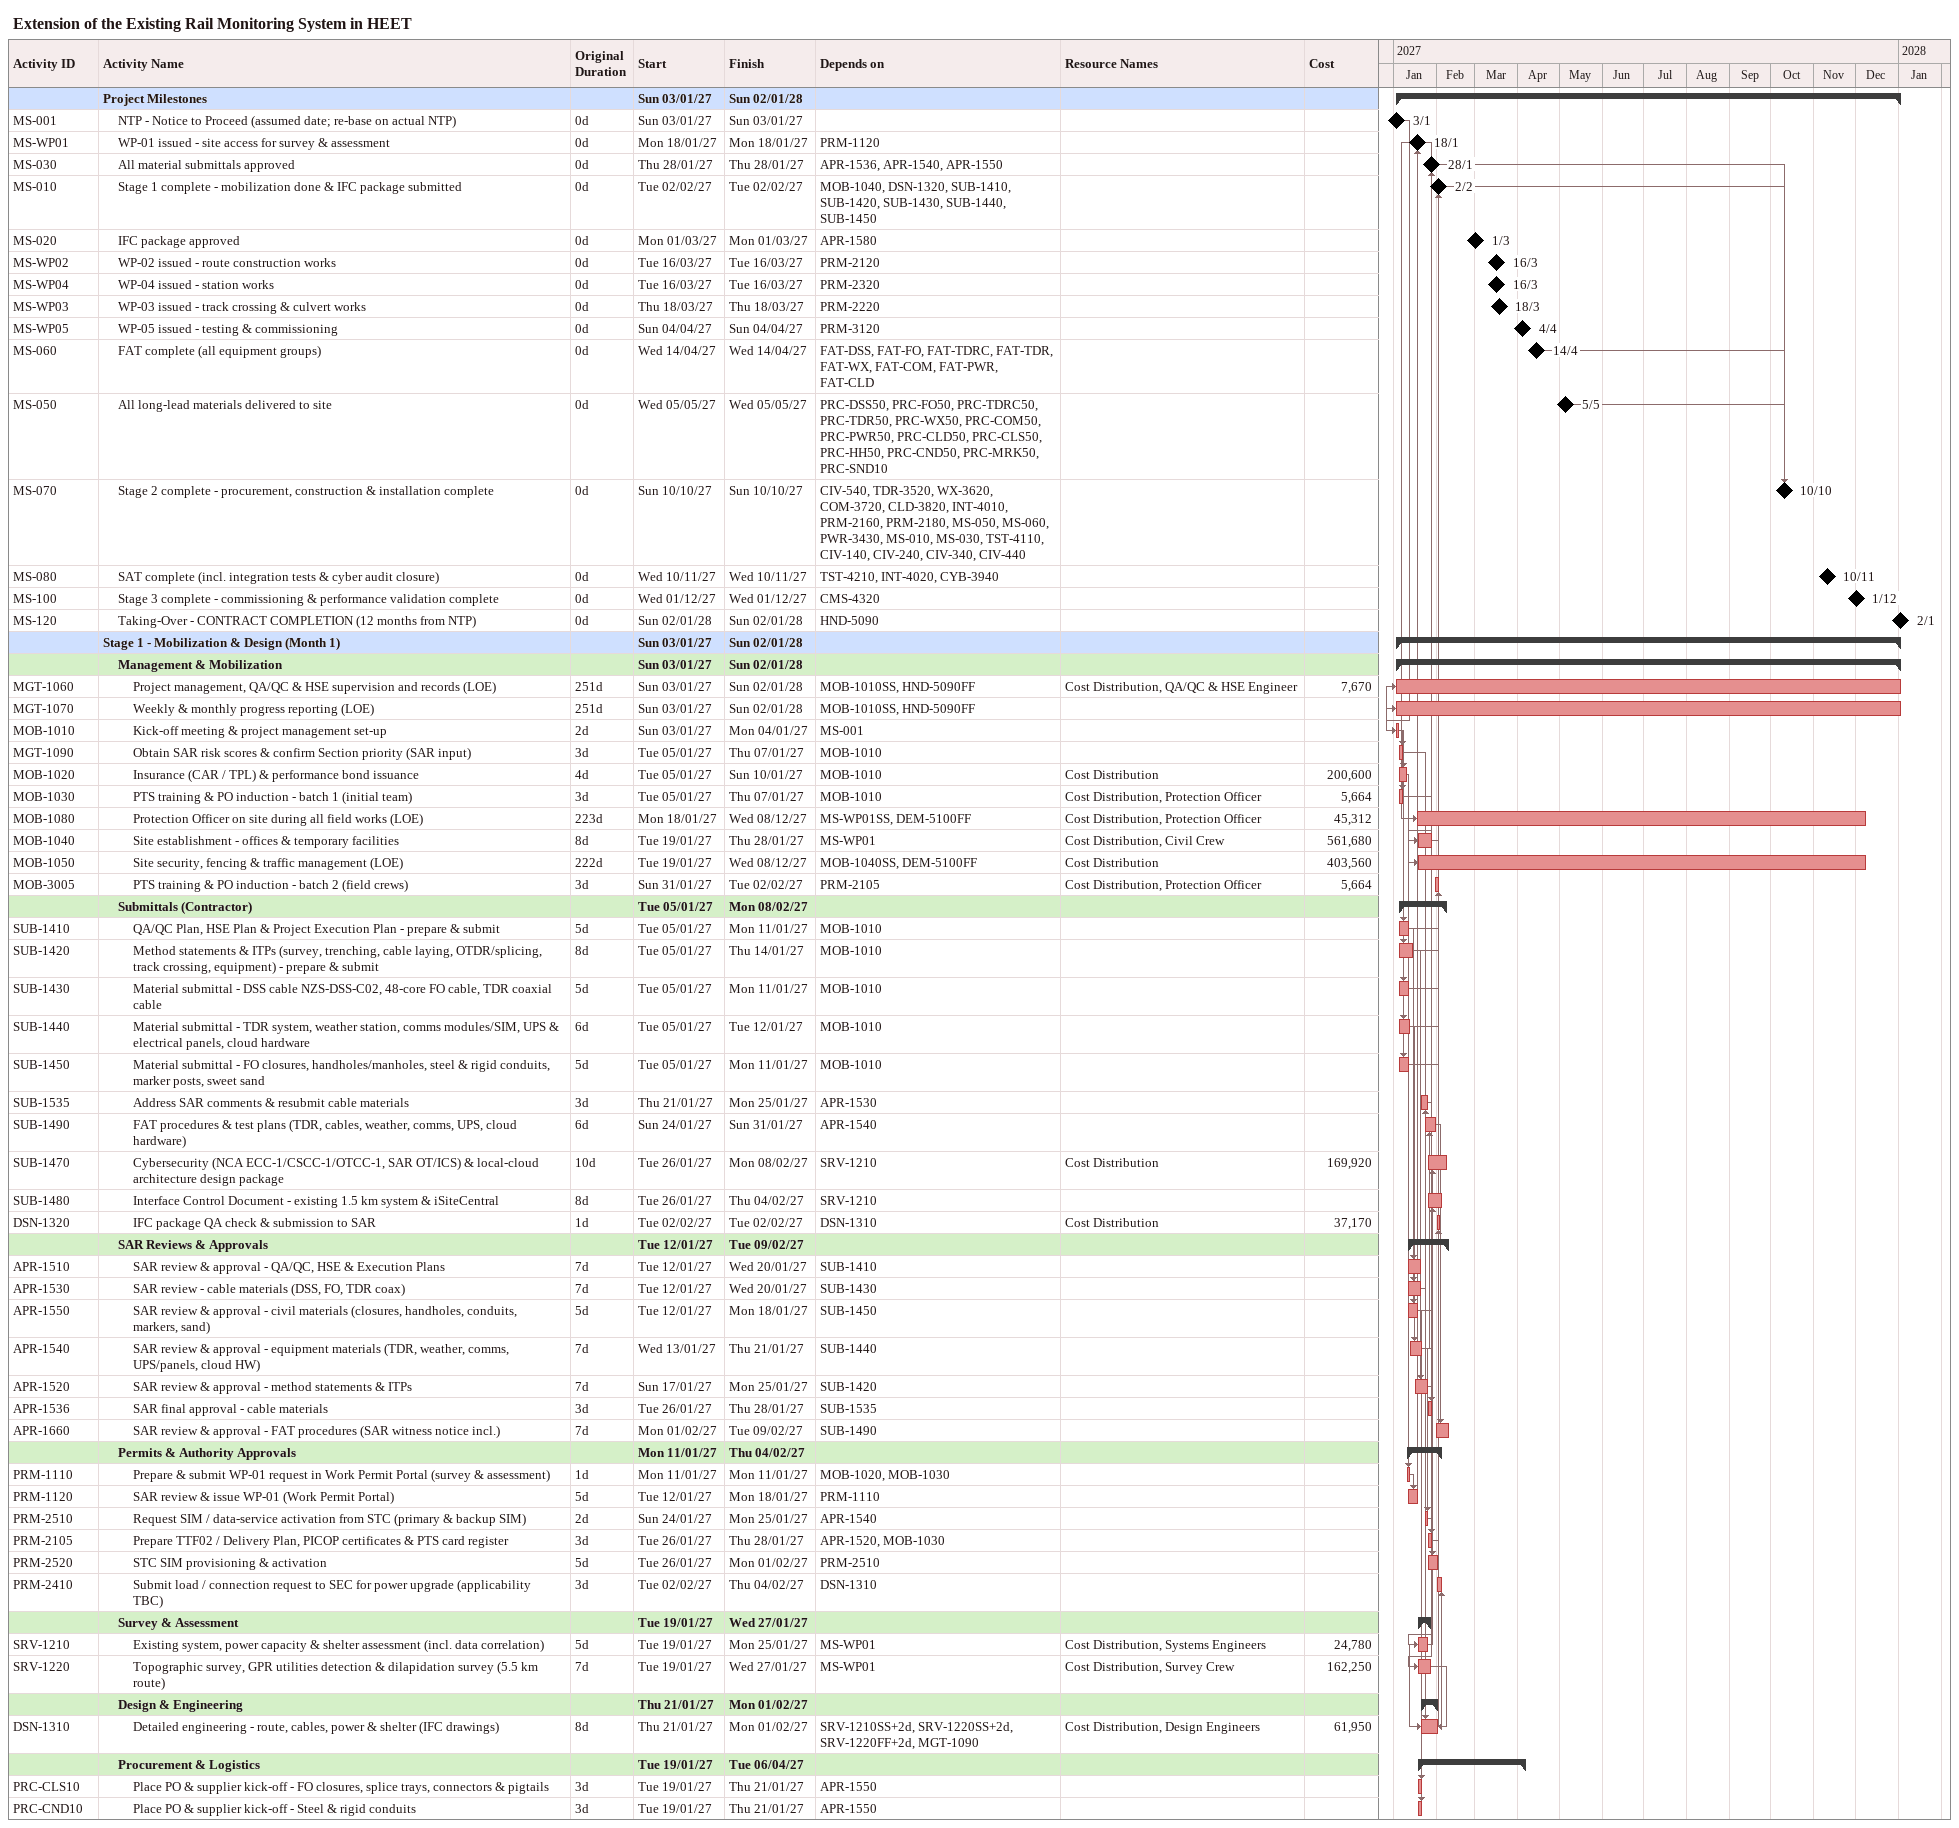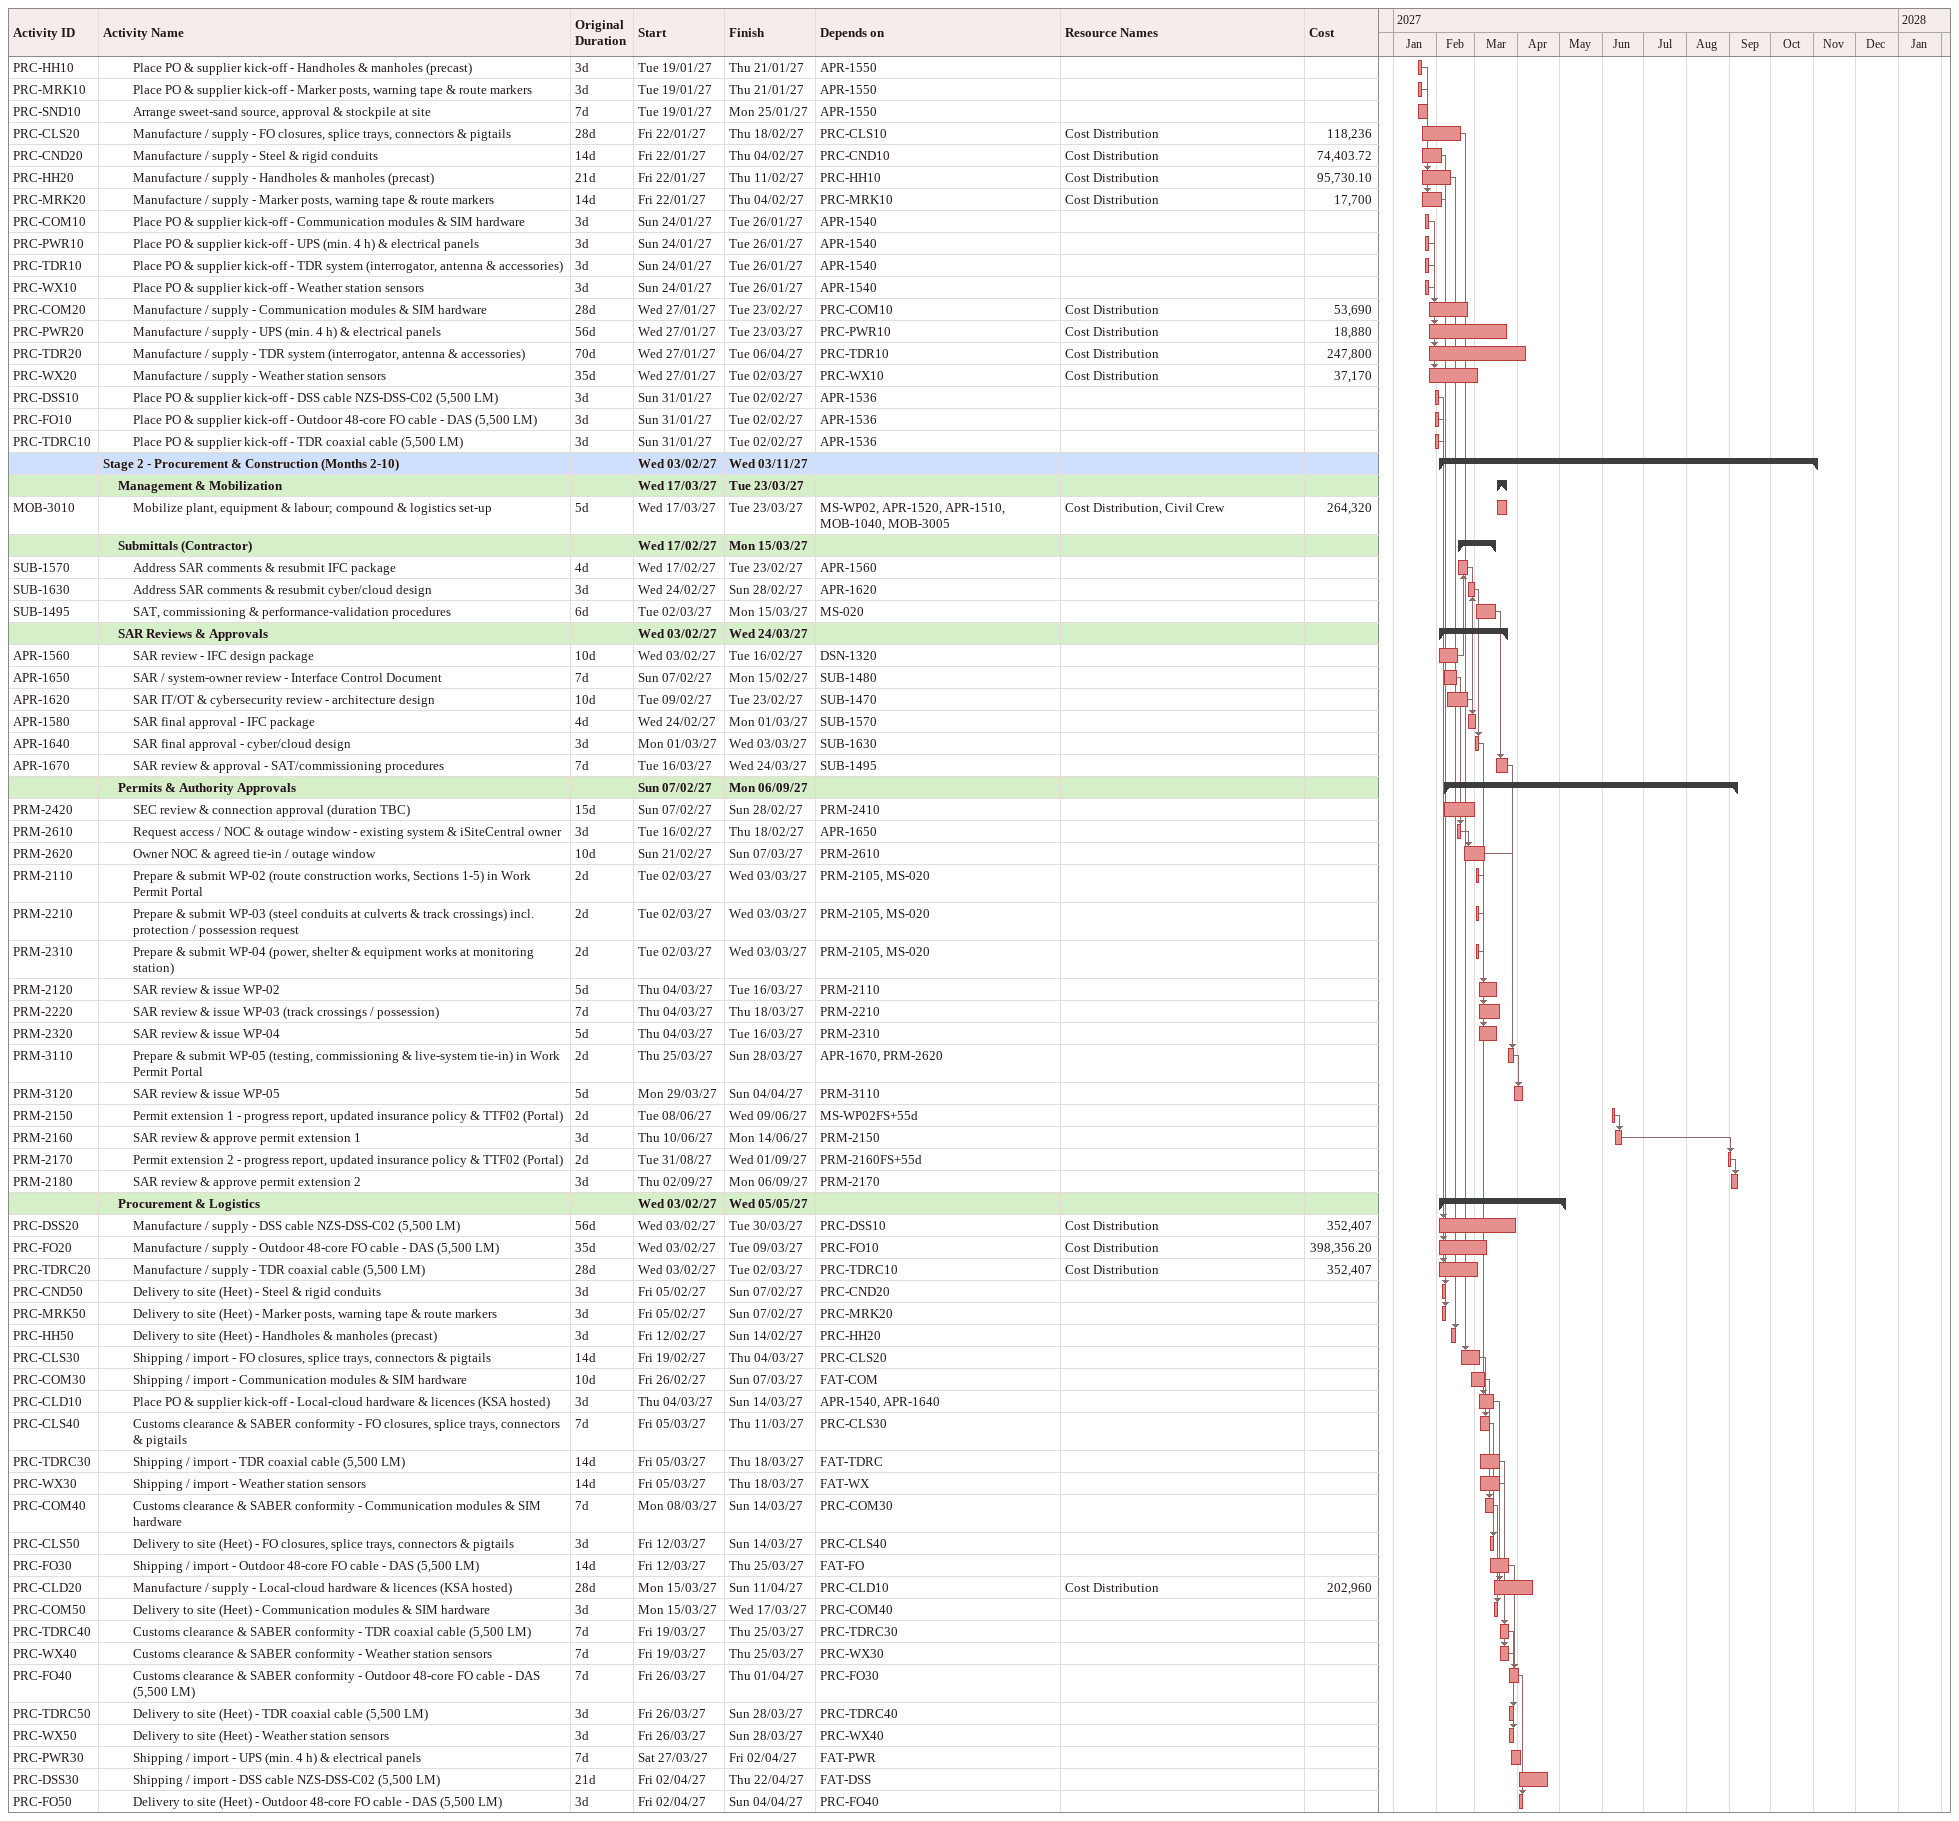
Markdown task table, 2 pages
Extension of the Existing Rail Monitoring System in HEET

| ID | Level | Task | Original duration | Start | Finish | Predecessors | Resources | Cost |
|---|---|---|---|---|---|---|---|---|
|  | 1 | **Project Milestones** |  | 2027-01-03 | 2028-01-02 |  |  |  |
| MS-001 | 2 | NTP - Notice to Proceed (assumed date; re-base on actual NTP) | 0d | 2027-01-03 | 2027-01-03 |  |  |  |
| MS-WP01 | 2 | WP-01 issued - site access for survey & assessment | 0d | 2027-01-18 | 2027-01-18 | PRM-1120 |  |  |
| MS-030 | 2 | All material submittals approved | 0d | 2027-01-28 | 2027-01-28 | APR-1536, APR-1540, APR-1550 |  |  |
| MS-010 | 2 | Stage 1 complete - mobilization done & IFC package submitted | 0d | 2027-02-02 | 2027-02-02 | MOB-1040, DSN-1320, SUB-1410, SUB-1420, SUB-1430, SUB-1440, SUB-1450 |  |  |
| MS-020 | 2 | IFC package approved | 0d | 2027-03-01 | 2027-03-01 | APR-1580 |  |  |
| MS-WP02 | 2 | WP-02 issued - route construction works | 0d | 2027-03-16 | 2027-03-16 | PRM-2120 |  |  |
| MS-WP04 | 2 | WP-04 issued - station works | 0d | 2027-03-16 | 2027-03-16 | PRM-2320 |  |  |
| MS-WP03 | 2 | WP-03 issued - track crossing & culvert works | 0d | 2027-03-18 | 2027-03-18 | PRM-2220 |  |  |
| MS-WP05 | 2 | WP-05 issued - testing & commissioning | 0d | 2027-04-04 | 2027-04-04 | PRM-3120 |  |  |
| MS-060 | 2 | FAT complete (all equipment groups) | 0d | 2027-04-14 | 2027-04-14 | FAT-DSS, FAT-FO, FAT-TDRC, FAT-TDR, FAT-WX, FAT-COM, FAT-PWR, FAT-CLD |  |  |
| MS-050 | 2 | All long-lead materials delivered to site | 0d | 2027-05-05 | 2027-05-05 | PRC-DSS50, PRC-FO50, PRC-TDRC50, PRC-TDR50, PRC-WX50, PRC-COM50, PRC-PWR50, PRC-CLD50, PRC-CLS50, PRC-HH50, PRC-CND50, PRC-MRK50, PRC-SND10 |  |  |
| MS-070 | 2 | Stage 2 complete - procurement, construction & installation complete | 0d | 2027-10-10 | 2027-10-10 | CIV-540, TDR-3520, WX-3620, COM-3720, CLD-3820, INT-4010, PRM-2160, PRM-2180, MS-050, MS-060, PWR-3430, MS-010, MS-030, TST-4110, CIV-140, CIV-240, CIV-340, CIV-440 |  |  |
| MS-080 | 2 | SAT complete (incl. integration tests & cyber audit closure) | 0d | 2027-11-10 | 2027-11-10 | TST-4210, INT-4020, CYB-3940 |  |  |
| MS-100 | 2 | Stage 3 complete - commissioning & performance validation complete | 0d | 2027-12-01 | 2027-12-01 | CMS-4320 |  |  |
| MS-120 | 2 | Taking-Over - CONTRACT COMPLETION (12 months from NTP) | 0d | 2028-01-02 | 2028-01-02 | HND-5090 |  |  |
|  | 1 | **Stage 1 - Mobilization & Design (Month 1)** |  | 2027-01-03 | 2028-01-02 |  |  |  |
|  | 2 | **Management & Mobilization** |  | 2027-01-03 | 2028-01-02 |  |  |  |
| MGT-1060 | 3 | Project management, QA/QC & HSE supervision and records (LOE) | 251d | 2027-01-03 | 2028-01-02 | MOB-1010SS, HND-5090FF | Cost Distribution, QA/QC & HSE Engineer | 7670 |
| MGT-1070 | 3 | Weekly & monthly progress reporting (LOE) | 251d | 2027-01-03 | 2028-01-02 | MOB-1010SS, HND-5090FF |  |  |
| MOB-1010 | 3 | Kick-off meeting & project management set-up | 2d | 2027-01-03 | 2027-01-04 | MS-001 |  |  |
| MGT-1090 | 3 | Obtain SAR risk scores & confirm Section priority (SAR input) | 3d | 2027-01-05 | 2027-01-07 | MOB-1010 |  |  |
| MOB-1020 | 3 | Insurance (CAR / TPL) & performance bond issuance | 4d | 2027-01-05 | 2027-01-10 | MOB-1010 | Cost Distribution | 200600 |
| MOB-1030 | 3 | PTS training & PO induction - batch 1 (initial team) | 3d | 2027-01-05 | 2027-01-07 | MOB-1010 | Cost Distribution, Protection Officer | 5664 |
| MOB-1080 | 3 | Protection Officer on site during all field works (LOE) | 223d | 2027-01-18 | 2027-12-08 | MS-WP01SS, DEM-5100FF | Cost Distribution, Protection Officer | 45312 |
| MOB-1040 | 3 | Site establishment - offices & temporary facilities | 8d | 2027-01-19 | 2027-01-28 | MS-WP01 | Cost Distribution, Civil Crew | 561680 |
| MOB-1050 | 3 | Site security, fencing & traffic management (LOE) | 222d | 2027-01-19 | 2027-12-08 | MOB-1040SS, DEM-5100FF | Cost Distribution | 403560 |
| MOB-3005 | 3 | PTS training & PO induction - batch 2 (field crews) | 3d | 2027-01-31 | 2027-02-02 | PRM-2105 | Cost Distribution, Protection Officer | 5664 |
|  | 2 | **Submittals (Contractor)** |  | 2027-01-05 | 2027-02-08 |  |  |  |
| SUB-1410 | 3 | QA/QC Plan, HSE Plan & Project Execution Plan - prepare & submit | 5d | 2027-01-05 | 2027-01-11 | MOB-1010 |  |  |
| SUB-1420 | 3 | Method statements & ITPs (survey, trenching, cable laying, OTDR/splicing, track crossing, equipment) - prepare & submit | 8d | 2027-01-05 | 2027-01-14 | MOB-1010 |  |  |
| SUB-1430 | 3 | Material submittal - DSS cable NZS-DSS-C02, 48-core FO cable, TDR coaxial cable | 5d | 2027-01-05 | 2027-01-11 | MOB-1010 |  |  |
| SUB-1440 | 3 | Material submittal - TDR system, weather station, comms modules/SIM, UPS & electrical panels, cloud hardware | 6d | 2027-01-05 | 2027-01-12 | MOB-1010 |  |  |
| SUB-1450 | 3 | Material submittal - FO closures, handholes/manholes, steel & rigid conduits, marker posts, sweet sand | 5d | 2027-01-05 | 2027-01-11 | MOB-1010 |  |  |
| SUB-1535 | 3 | Address SAR comments & resubmit cable materials | 3d | 2027-01-21 | 2027-01-25 | APR-1530 |  |  |
| SUB-1490 | 3 | FAT procedures & test plans (TDR, cables, weather, comms, UPS, cloud hardware) | 6d | 2027-01-24 | 2027-01-31 | APR-1540 |  |  |
| SUB-1470 | 3 | Cybersecurity (NCA ECC-1/CSCC-1/OTCC-1, SAR OT/ICS) & local-cloud architecture design package | 10d | 2027-01-26 | 2027-02-08 | SRV-1210 | Cost Distribution | 169920 |
| SUB-1480 | 3 | Interface Control Document - existing 1.5 km system & iSiteCentral | 8d | 2027-01-26 | 2027-02-04 | SRV-1210 |  |  |
| DSN-1320 | 3 | IFC package QA check & submission to SAR | 1d | 2027-02-02 | 2027-02-02 | DSN-1310 | Cost Distribution | 37170 |
|  | 2 | **SAR Reviews & Approvals** |  | 2027-01-12 | 2027-02-09 |  |  |  |
| APR-1510 | 3 | SAR review & approval - QA/QC, HSE & Execution Plans | 7d | 2027-01-12 | 2027-01-20 | SUB-1410 |  |  |
| APR-1530 | 3 | SAR review - cable materials (DSS, FO, TDR coax) | 7d | 2027-01-12 | 2027-01-20 | SUB-1430 |  |  |
| APR-1550 | 3 | SAR review & approval - civil materials (closures, handholes, conduits, markers, sand) | 5d | 2027-01-12 | 2027-01-18 | SUB-1450 |  |  |
| APR-1540 | 3 | SAR review & approval - equipment materials (TDR, weather, comms, UPS/panels, cloud HW) | 7d | 2027-01-13 | 2027-01-21 | SUB-1440 |  |  |
| APR-1520 | 3 | SAR review & approval - method statements & ITPs | 7d | 2027-01-17 | 2027-01-25 | SUB-1420 |  |  |
| APR-1536 | 3 | SAR final approval - cable materials | 3d | 2027-01-26 | 2027-01-28 | SUB-1535 |  |  |
| APR-1660 | 3 | SAR review & approval - FAT procedures (SAR witness notice incl.) | 7d | 2027-02-01 | 2027-02-09 | SUB-1490 |  |  |
|  | 2 | **Permits & Authority Approvals** |  | 2027-01-11 | 2027-02-04 |  |  |  |
| PRM-1110 | 3 | Prepare & submit WP-01 request in Work Permit Portal (survey & assessment) | 1d | 2027-01-11 | 2027-01-11 | MOB-1020, MOB-1030 |  |  |
| PRM-1120 | 3 | SAR review & issue WP-01 (Work Permit Portal) | 5d | 2027-01-12 | 2027-01-18 | PRM-1110 |  |  |
| PRM-2510 | 3 | Request SIM / data-service activation from STC (primary & backup SIM) | 2d | 2027-01-24 | 2027-01-25 | APR-1540 |  |  |
| PRM-2105 | 3 | Prepare TTF02 / Delivery Plan, PICOP certificates & PTS card register | 3d | 2027-01-26 | 2027-01-28 | APR-1520, MOB-1030 |  |  |
| PRM-2520 | 3 | STC SIM provisioning & activation | 5d | 2027-01-26 | 2027-02-01 | PRM-2510 |  |  |
| PRM-2410 | 3 | Submit load / connection request to SEC for power upgrade (applicability TBC) | 3d | 2027-02-02 | 2027-02-04 | DSN-1310 |  |  |
|  | 2 | **Survey & Assessment** |  | 2027-01-19 | 2027-01-27 |  |  |  |
| SRV-1210 | 3 | Existing system, power capacity & shelter assessment (incl. data correlation) | 5d | 2027-01-19 | 2027-01-25 | MS-WP01 | Cost Distribution, Systems Engineers | 24780 |
| SRV-1220 | 3 | Topographic survey, GPR utilities detection & dilapidation survey (5.5 km route) | 7d | 2027-01-19 | 2027-01-27 | MS-WP01 | Cost Distribution, Survey Crew | 162250 |
|  | 2 | **Design & Engineering** |  | 2027-01-21 | 2027-02-01 |  |  |  |
| DSN-1310 | 3 | Detailed engineering - route, cables, power & shelter (IFC drawings) | 8d | 2027-01-21 | 2027-02-01 | SRV-1210SS+2d, SRV-1220SS+2d, SRV-1220FF+2d, MGT-1090 | Cost Distribution, Design Engineers | 61950 |
|  | 2 | **Procurement & Logistics** |  | 2027-01-19 | 2027-04-06 |  |  |  |
| PRC-CLS10 | 3 | Place PO & supplier kick-off - FO closures, splice trays, connectors & pigtails | 3d | 2027-01-19 | 2027-01-21 | APR-1550 |  |  |
| PRC-CND10 | 3 | Place PO & supplier kick-off - Steel & rigid conduits | 3d | 2027-01-19 | 2027-01-21 | APR-1550 |  |  |
| PRC-HH10 | 3 | Place PO & supplier kick-off - Handholes & manholes (precast) | 3d | 2027-01-19 | 2027-01-21 | APR-1550 |  |  |
| PRC-MRK10 | 3 | Place PO & supplier kick-off - Marker posts, warning tape & route markers | 3d | 2027-01-19 | 2027-01-21 | APR-1550 |  |  |
| PRC-SND10 | 3 | Arrange sweet-sand source, approval & stockpile at site | 7d | 2027-01-19 | 2027-01-25 | APR-1550 |  |  |
| PRC-CLS20 | 3 | Manufacture / supply - FO closures, splice trays, connectors & pigtails | 28d | 2027-01-22 | 2027-02-18 | PRC-CLS10 | Cost Distribution | 118236 |
| PRC-CND20 | 3 | Manufacture / supply - Steel & rigid conduits | 14d | 2027-01-22 | 2027-02-04 | PRC-CND10 | Cost Distribution | 74403.72 |
| PRC-HH20 | 3 | Manufacture / supply - Handholes & manholes (precast) | 21d | 2027-01-22 | 2027-02-11 | PRC-HH10 | Cost Distribution | 95730.10 |
| PRC-MRK20 | 3 | Manufacture / supply - Marker posts, warning tape & route markers | 14d | 2027-01-22 | 2027-02-04 | PRC-MRK10 | Cost Distribution | 17700 |
| PRC-COM10 | 3 | Place PO & supplier kick-off - Communication modules & SIM hardware | 3d | 2027-01-24 | 2027-01-26 | APR-1540 |  |  |
| PRC-PWR10 | 3 | Place PO & supplier kick-off - UPS (min. 4 h) & electrical panels | 3d | 2027-01-24 | 2027-01-26 | APR-1540 |  |  |
| PRC-TDR10 | 3 | Place PO & supplier kick-off - TDR system (interrogator, antenna & accessories) | 3d | 2027-01-24 | 2027-01-26 | APR-1540 |  |  |
| PRC-WX10 | 3 | Place PO & supplier kick-off - Weather station sensors | 3d | 2027-01-24 | 2027-01-26 | APR-1540 |  |  |
| PRC-COM20 | 3 | Manufacture / supply - Communication modules & SIM hardware | 28d | 2027-01-27 | 2027-02-23 | PRC-COM10 | Cost Distribution | 53690 |
| PRC-PWR20 | 3 | Manufacture / supply - UPS (min. 4 h) & electrical panels | 56d | 2027-01-27 | 2027-03-23 | PRC-PWR10 | Cost Distribution | 18880 |
| PRC-TDR20 | 3 | Manufacture / supply - TDR system (interrogator, antenna & accessories) | 70d | 2027-01-27 | 2027-04-06 | PRC-TDR10 | Cost Distribution | 247800 |
| PRC-WX20 | 3 | Manufacture / supply - Weather station sensors | 35d | 2027-01-27 | 2027-03-02 | PRC-WX10 | Cost Distribution | 37170 |
| PRC-DSS10 | 3 | Place PO & supplier kick-off - DSS cable NZS-DSS-C02 (5,500 LM) | 3d | 2027-01-31 | 2027-02-02 | APR-1536 |  |  |
| PRC-FO10 | 3 | Place PO & supplier kick-off - Outdoor 48-core FO cable - DAS (5,500 LM) | 3d | 2027-01-31 | 2027-02-02 | APR-1536 |  |  |
| PRC-TDRC10 | 3 | Place PO & supplier kick-off - TDR coaxial cable (5,500 LM) | 3d | 2027-01-31 | 2027-02-02 | APR-1536 |  |  |
|  | 1 | **Stage 2 - Procurement & Construction (Months 2-10)** |  | 2027-02-03 | 2027-11-03 |  |  |  |
|  | 2 | **Management & Mobilization** |  | 2027-03-17 | 2027-03-23 |  |  |  |
| MOB-3010 | 3 | Mobilize plant, equipment & labour; compound & logistics set-up | 5d | 2027-03-17 | 2027-03-23 | MS-WP02, APR-1520, APR-1510, MOB-1040, MOB-3005 | Cost Distribution, Civil Crew | 264320 |
|  | 2 | **Submittals (Contractor)** |  | 2027-02-17 | 2027-03-15 |  |  |  |
| SUB-1570 | 3 | Address SAR comments & resubmit IFC package | 4d | 2027-02-17 | 2027-02-23 | APR-1560 |  |  |
| SUB-1630 | 3 | Address SAR comments & resubmit cyber/cloud design | 3d | 2027-02-24 | 2027-02-28 | APR-1620 |  |  |
| SUB-1495 | 3 | SAT, commissioning & performance-validation procedures | 6d | 2027-03-02 | 2027-03-15 | MS-020 |  |  |
|  | 2 | **SAR Reviews & Approvals** |  | 2027-02-03 | 2027-03-24 |  |  |  |
| APR-1560 | 3 | SAR review - IFC design package | 10d | 2027-02-03 | 2027-02-16 | DSN-1320 |  |  |
| APR-1650 | 3 | SAR / system-owner review - Interface Control Document | 7d | 2027-02-07 | 2027-02-15 | SUB-1480 |  |  |
| APR-1620 | 3 | SAR IT/OT & cybersecurity review - architecture design | 10d | 2027-02-09 | 2027-02-23 | SUB-1470 |  |  |
| APR-1580 | 3 | SAR final approval - IFC package | 4d | 2027-02-24 | 2027-03-01 | SUB-1570 |  |  |
| APR-1640 | 3 | SAR final approval - cyber/cloud design | 3d | 2027-03-01 | 2027-03-03 | SUB-1630 |  |  |
| APR-1670 | 3 | SAR review & approval - SAT/commissioning procedures | 7d | 2027-03-16 | 2027-03-24 | SUB-1495 |  |  |
|  | 2 | **Permits & Authority Approvals** |  | 2027-02-07 | 2027-09-06 |  |  |  |
| PRM-2420 | 3 | SEC review & connection approval (duration TBC) | 15d | 2027-02-07 | 2027-02-28 | PRM-2410 |  |  |
| PRM-2610 | 3 | Request access / NOC & outage window - existing system & iSiteCentral owner | 3d | 2027-02-16 | 2027-02-18 | APR-1650 |  |  |
| PRM-2620 | 3 | Owner NOC & agreed tie-in / outage window | 10d | 2027-02-21 | 2027-03-07 | PRM-2610 |  |  |
| PRM-2110 | 3 | Prepare & submit WP-02 (route construction works, Sections 1-5) in Work Permit Portal | 2d | 2027-03-02 | 2027-03-03 | PRM-2105, MS-020 |  |  |
| PRM-2210 | 3 | Prepare & submit WP-03 (steel conduits at culverts & track crossings) incl. protection / possession request | 2d | 2027-03-02 | 2027-03-03 | PRM-2105, MS-020 |  |  |
| PRM-2310 | 3 | Prepare & submit WP-04 (power, shelter & equipment works at monitoring station) | 2d | 2027-03-02 | 2027-03-03 | PRM-2105, MS-020 |  |  |
| PRM-2120 | 3 | SAR review & issue WP-02 | 5d | 2027-03-04 | 2027-03-16 | PRM-2110 |  |  |
| PRM-2220 | 3 | SAR review & issue WP-03 (track crossings / possession) | 7d | 2027-03-04 | 2027-03-18 | PRM-2210 |  |  |
| PRM-2320 | 3 | SAR review & issue WP-04 | 5d | 2027-03-04 | 2027-03-16 | PRM-2310 |  |  |
| PRM-3110 | 3 | Prepare & submit WP-05 (testing, commissioning & live-system tie-in) in Work Permit Portal | 2d | 2027-03-25 | 2027-03-28 | APR-1670, PRM-2620 |  |  |
| PRM-3120 | 3 | SAR review & issue WP-05 | 5d | 2027-03-29 | 2027-04-04 | PRM-3110 |  |  |
| PRM-2150 | 3 | Permit extension 1 - progress report, updated insurance policy & TTF02 (Portal) | 2d | 2027-06-08 | 2027-06-09 | MS-WP02FS+55d |  |  |
| PRM-2160 | 3 | SAR review & approve permit extension 1 | 3d | 2027-06-10 | 2027-06-14 | PRM-2150 |  |  |
| PRM-2170 | 3 | Permit extension 2 - progress report, updated insurance policy & TTF02 (Portal) | 2d | 2027-08-31 | 2027-09-01 | PRM-2160FS+55d |  |  |
| PRM-2180 | 3 | SAR review & approve permit extension 2 | 3d | 2027-09-02 | 2027-09-06 | PRM-2170 |  |  |
|  | 2 | **Procurement & Logistics** |  | 2027-02-03 | 2027-05-05 |  |  |  |
| PRC-DSS20 | 3 | Manufacture / supply - DSS cable NZS-DSS-C02 (5,500 LM) | 56d | 2027-02-03 | 2027-03-30 | PRC-DSS10 | Cost Distribution | 352407 |
| PRC-FO20 | 3 | Manufacture / supply - Outdoor 48-core FO cable - DAS (5,500 LM) | 35d | 2027-02-03 | 2027-03-09 | PRC-FO10 | Cost Distribution | 398356.20 |
| PRC-TDRC20 | 3 | Manufacture / supply - TDR coaxial cable (5,500 LM) | 28d | 2027-02-03 | 2027-03-02 | PRC-TDRC10 | Cost Distribution | 352407 |
| PRC-CND50 | 3 | Delivery to site (Heet) - Steel & rigid conduits | 3d | 2027-02-05 | 2027-02-07 | PRC-CND20 |  |  |
| PRC-MRK50 | 3 | Delivery to site (Heet) - Marker posts, warning tape & route markers | 3d | 2027-02-05 | 2027-02-07 | PRC-MRK20 |  |  |
| PRC-HH50 | 3 | Delivery to site (Heet) - Handholes & manholes (precast) | 3d | 2027-02-12 | 2027-02-14 | PRC-HH20 |  |  |
| PRC-CLS30 | 3 | Shipping / import - FO closures, splice trays, connectors & pigtails | 14d | 2027-02-19 | 2027-03-04 | PRC-CLS20 |  |  |
| PRC-COM30 | 3 | Shipping / import - Communication modules & SIM hardware | 10d | 2027-02-26 | 2027-03-07 | FAT-COM |  |  |
| PRC-CLD10 | 3 | Place PO & supplier kick-off - Local-cloud hardware & licences (KSA hosted) | 3d | 2027-03-04 | 2027-03-14 | APR-1540, APR-1640 |  |  |
| PRC-CLS40 | 3 | Customs clearance & SABER conformity - FO closures, splice trays, connectors & pigtails | 7d | 2027-03-05 | 2027-03-11 | PRC-CLS30 |  |  |
| PRC-TDRC30 | 3 | Shipping / import - TDR coaxial cable (5,500 LM) | 14d | 2027-03-05 | 2027-03-18 | FAT-TDRC |  |  |
| PRC-WX30 | 3 | Shipping / import - Weather station sensors | 14d | 2027-03-05 | 2027-03-18 | FAT-WX |  |  |
| PRC-COM40 | 3 | Customs clearance & SABER conformity - Communication modules & SIM hardware | 7d | 2027-03-08 | 2027-03-14 | PRC-COM30 |  |  |
| PRC-CLS50 | 3 | Delivery to site (Heet) - FO closures, splice trays, connectors & pigtails | 3d | 2027-03-12 | 2027-03-14 | PRC-CLS40 |  |  |
| PRC-FO30 | 3 | Shipping / import - Outdoor 48-core FO cable - DAS (5,500 LM) | 14d | 2027-03-12 | 2027-03-25 | FAT-FO |  |  |
| PRC-CLD20 | 3 | Manufacture / supply - Local-cloud hardware & licences (KSA hosted) | 28d | 2027-03-15 | 2027-04-11 | PRC-CLD10 | Cost Distribution | 202960 |
| PRC-COM50 | 3 | Delivery to site (Heet) - Communication modules & SIM hardware | 3d | 2027-03-15 | 2027-03-17 | PRC-COM40 |  |  |
| PRC-TDRC40 | 3 | Customs clearance & SABER conformity - TDR coaxial cable (5,500 LM) | 7d | 2027-03-19 | 2027-03-25 | PRC-TDRC30 |  |  |
| PRC-WX40 | 3 | Customs clearance & SABER conformity - Weather station sensors | 7d | 2027-03-19 | 2027-03-25 | PRC-WX30 |  |  |
| PRC-FO40 | 3 | Customs clearance & SABER conformity - Outdoor 48-core FO cable - DAS (5,500 LM) | 7d | 2027-03-26 | 2027-04-01 | PRC-FO30 |  |  |
| PRC-TDRC50 | 3 | Delivery to site (Heet) - TDR coaxial cable (5,500 LM) | 3d | 2027-03-26 | 2027-03-28 | PRC-TDRC40 |  |  |
| PRC-WX50 | 3 | Delivery to site (Heet) - Weather station sensors | 3d | 2027-03-26 | 2027-03-28 | PRC-WX40 |  |  |
| PRC-PWR30 | 3 | Shipping / import - UPS (min. 4 h) & electrical panels | 7d | 2027-03-27 | 2027-04-02 | FAT-PWR |  |  |
| PRC-DSS30 | 3 | Shipping / import - DSS cable NZS-DSS-C02 (5,500 LM) | 21d | 2027-04-02 | 2027-04-22 | FAT-DSS |  |  |
| PRC-FO50 | 3 | Delivery to site (Heet) - Outdoor 48-core FO cable - DAS (5,500 LM) | 3d | 2027-04-02 | 2027-04-04 | PRC-FO40 |  |  |
